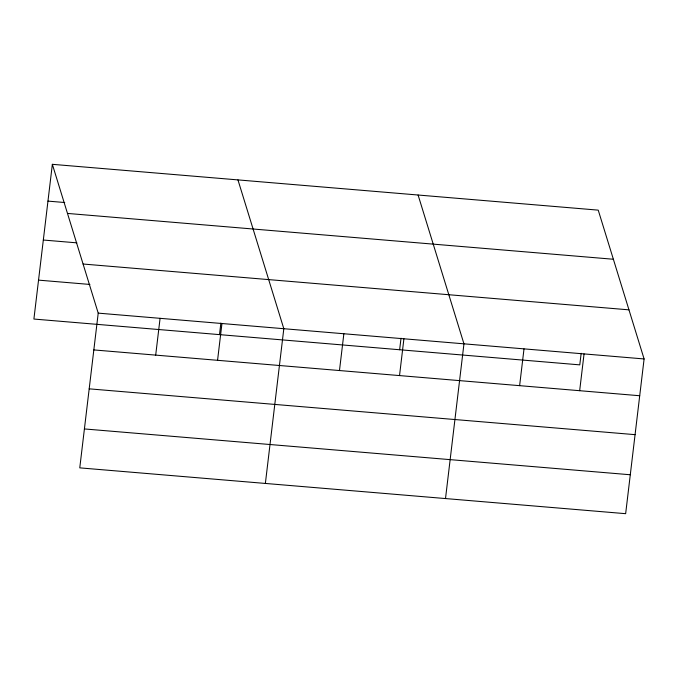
<?xml version="1.0" encoding="UTF-8"?>
<svg xmlns="http://www.w3.org/2000/svg" width="678" height="678" viewBox="0 0 678 678"><rect width="100%" height="100%" fill="white"/><g stroke="black" fill="none" stroke-linecap="round" stroke-linejoin="round"><path stroke-width="1.02" d="M52.35 164.322L98.217 313.134L79.767 467.862L625.65 513.678L644.1 358.95L598.233 210.138L52.35 164.322L33.9 319.05L579.783 364.866L581.165 353.297M155.694 355.111L160.084 318.321M219.502 334.627L220.875 323.059M217.562 360.306L221.952 323.516M265.369 483.439L283.819 328.711L237.953 179.899M339.475 370.544L343.865 333.746M399.639 349.746L401.02 338.178M399.528 375.578L403.91 338.788M445.505 498.559L463.955 343.831L418.089 195.018M519.619 385.663L524.009 348.873M579.665 390.697L584.055 353.908M47.96 201.112L64.741 202.519M67.486 213.426L613.37 259.25M43.324 240.029L76.877 242.851M83.08 264.022L628.964 309.846M38.544 280.133L89.92 284.446M98.217 313.134L644.1 358.95M93.835 349.924L639.71 395.74M89.191 388.841L635.074 434.657M84.411 428.937L630.294 474.761"/></g></svg>
